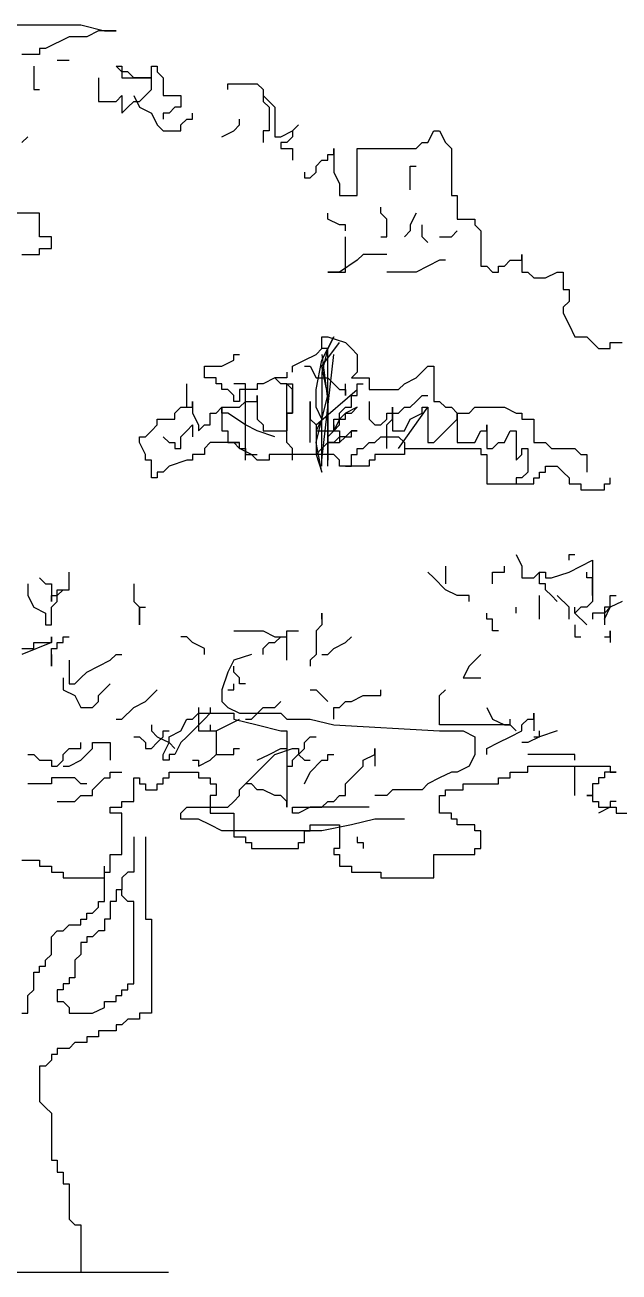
# Model space of a CAD drawing. Header units: millimetres. Extents: x 21129 to 2803301, y -510327 to 166837.
# Drawn here: x 328290 to 332015, y -112889 to -105074 of the extents above; entities that cross this region are included whole.
import ezdxf

# ---------------------------------------------------------------- set-up
doc = ezdxf.new("R2010")
doc.units = ezdxf.units.MM
doc.layers.add('....13_TNT_F_TREE', color=76, linetype='Continuous', transparency=0.5)

# ---------------------------------------------------------------- blocks, each defined once
blk = doc.blocks.new('md-cay2')
for p, q in [((1031.7, 3907.5), (1658.8, 3907.5)), ((1658.8, 3907.5), (1732.6, 3889.1)), ((1621.9, 3870.7), (1548.2, 3833.8)), ((1677.3, 3870.7), (1621.9, 3870.7)), ((1714.2, 3889.1), (1677.3, 3870.7)), ((1769.5, 3889.1), (1714.2, 3889.1)), ((1732.6, 3889.1), (1769.5, 3889.1)), ((1548.2, 3833.8), (1529.7, 3833.8)), ((1529.7, 3833.8), (1529.7, 3815.4)), ((1529.7, 3815.4), (1474.4, 3815.4)), ((1585.1, 3796.9), (1621.9, 3796.9)), ((1511.3, 3778.5), (1511.3, 3704.8)), ((1787.9, 3760.1), (1769.5, 3778.5)), ((1769.5, 3778.5), (1787.9, 3778.5)), ((1787.9, 3778.5), (1787.9, 3741.6)), ((1806.4, 3760.1), (1787.9, 3760.1)), ((1824.8, 3741.6), (1806.4, 3760.1)), ((1880.2, 3741.6), (1880.2, 3778.5)), ((1880.2, 3778.5), (1898.6, 3778.5)), ((1898.6, 3778.5), (1898.6, 3760.1)), ((1898.6, 3760.1), (1917.1, 3741.6)), ((1714.2, 3741.6), (1714.2, 3667.9)), ((1787.9, 3741.6), (1880.2, 3741.6)), ((1880.2, 3741.6), (1824.8, 3741.6)), ((1880.2, 3704.8), (1880.2, 3741.6)), ((1917.1, 3741.6), (1917.1, 3686.3)), ((2119.9, 3704.8), (2119.9, 3723.2)), ((2119.9, 3723.2), (2212.2, 3723.2)), ((2212.2, 3723.2), (2230.6, 3704.8)), ((1511.3, 3704.8), (1529.7, 3704.8)), ((1769.5, 3667.9), (1787.9, 3686.3)), ((1787.9, 3686.3), (1787.9, 3631)), ((1824.8, 3686.3), (1843.3, 3649.5)), ((1843.3, 3667.9), (1861.7, 3686.3)), ((1861.7, 3686.3), (1880.2, 3704.8)), ((1917.1, 3686.3), (1972.4, 3686.3)), ((1972.4, 3686.3), (1972.4, 3649.5)), ((2230.6, 3704.8), (2230.6, 3686.3)), ((2230.6, 3686.3), (2230.6, 3667.9)), ((2230.6, 3686.3), (2249, 3667.9)), ((1714.2, 3667.9), (1769.5, 3667.9)), ((1787.9, 3631), (1806.4, 3649.5)), ((1806.4, 3649.5), (1824.8, 3667.9)), ((1824.8, 3667.9), (1843.3, 3667.9)), ((1843.3, 3649.5), (1880.2, 3631)), ((1953.9, 3649.5), (1935.5, 3631)), ((1972.4, 3649.5), (1953.9, 3649.5)), ((2230.6, 3667.9), (2249, 3649.5)), ((2249, 3667.9), (2267.5, 3649.5)), ((2249, 3649.5), (2249, 3575.7)), ((2267.5, 3649.5), (2267.5, 3557.3)), ((1880.2, 3631), (1898.6, 3594.2)), ((1935.5, 3631), (1917.1, 3631)), ((1917.1, 3631), (1917.1, 3612.6)), ((1972.4, 3594.2), (1990.8, 3612.6)), ((1990.8, 3612.6), (2009.3, 3612.6)), ((2009.3, 3612.6), (2009.3, 3631)), ((2156.8, 3594.2), (2156.8, 3612.6)), ((1474.4, 3538.9), (1492.8, 3557.3)), ((1898.6, 3594.2), (1917.1, 3575.7)), ((1917.1, 3575.7), (1972.4, 3575.7)), ((1972.4, 3575.7), (1972.4, 3594.2)), ((2101.5, 3557.3), (2138.4, 3575.7)), ((2138.4, 3575.7), (2156.8, 3594.2)), ((2249, 3575.7), (2230.6, 3575.7)), ((2230.6, 3575.7), (2230.6, 3538.9)), ((2267.5, 3557.3), (2285.9, 3557.3)), ((2285.9, 3557.3), (2322.8, 3575.7)), ((2322.8, 3557.3), (2304.4, 3538.9)), ((2322.8, 3575.7), (2341.3, 3594.2)), ((2341.3, 3594.2), (2322.8, 3575.7)), ((2322.8, 3575.7), (2322.8, 3557.3)), ((2747, 3538.9), (2765.5, 3575.7)), ((2765.5, 3575.7), (2783.9, 3575.7)), ((2783.9, 3575.7), (2802.4, 3538.9)), ((2304.4, 3538.9), (2285.9, 3538.9)), ((2285.9, 3538.9), (2285.9, 3520.5)), ((2285.9, 3520.5), (2322.8, 3520.5)), ((2322.8, 3520.5), (2322.8, 3483.6)), ((2451.9, 3502), (2451.9, 3520.5)), ((2451.9, 3520.5), (2451.9, 3446.7)), ((2525.7, 3520.5), (2710.2, 3520.5)), ((2525.7, 3373), (2525.7, 3520.5)), ((2710.2, 3520.5), (2728.6, 3538.9)), ((2728.6, 3538.9), (2747, 3538.9)), ((2802.4, 3538.9), (2820.8, 3520.5)), ((2820.8, 3520.5), (2820.8, 3373)), ((2396.6, 3465.2), (2415, 3483.6)), ((2415, 3483.6), (2433.5, 3483.6)), ((2433.5, 3483.6), (2433.5, 3502)), ((2433.5, 3502), (2451.9, 3502)), ((2359.7, 3446.7), (2359.7, 3428.3)), ((2378.2, 3428.3), (2396.6, 3446.7)), ((2396.6, 3446.7), (2396.6, 3465.2)), ((2451.9, 3446.7), (2470.4, 3409.9)), ((2691.7, 3391.4), (2691.7, 3465.2)), ((2691.7, 3465.2), (2710.2, 3465.2)), ((2359.7, 3428.3), (2378.2, 3428.3)), ((2470.4, 3409.9), (2470.4, 3373)), ((2470.4, 3373), (2525.7, 3373)), ((2820.8, 3373), (2839.3, 3373)), ((2839.3, 3373), (2839.3, 3299.3)), ((2599.5, 3317.7), (2599.5, 3336.1)), ((1529.7, 3317.7), (1400.6, 3317.7)), ((1529.7, 3244), (1529.7, 3317.7)), ((2433.5, 3299.3), (2433.5, 3317.7)), ((2470.4, 3280.8), (2433.5, 3299.3)), ((2617.9, 3299.3), (2599.5, 3317.7)), ((2617.9, 3244), (2617.9, 3299.3)), ((2710.2, 3317.7), (2691.7, 3280.8)), ((2839.3, 3299.3), (2894.6, 3299.3)), ((2894.6, 3299.3), (2894.6, 3280.8)), ((1566.6, 3244), (1529.7, 3244)), ((1566.6, 3207.1), (1566.6, 3244)), ((2488.8, 3280.8), (2470.4, 3280.8)), ((2488.8, 3262.4), (2488.8, 3280.8)), ((2488.8, 3133.4), (2488.8, 3244)), ((2599.5, 3244), (2617.9, 3244)), ((2691.7, 3262.4), (2673.3, 3244)), ((2691.7, 3280.8), (2691.7, 3262.4)), ((2728.6, 3244), (2728.6, 3280.8)), ((2747, 3225.5), (2728.6, 3244)), ((2783.9, 3244), (2820.8, 3244)), ((2820.8, 3244), (2839.3, 3262.4)), ((2894.6, 3280.8), (2913, 3262.4)), ((2913, 3262.4), (2913, 3151.8)), ((1529.7, 3188.7), (1529.7, 3207.1)), ((1529.7, 3207.1), (1566.6, 3207.1)), ((1474.4, 3188.7), (1529.7, 3188.7)), ((2525.7, 3170.3), (2470.4, 3133.4)), ((2544.2, 3188.7), (2525.7, 3170.3)), ((2617.9, 3188.7), (2544.2, 3188.7)), ((2783.9, 3170.3), (2747, 3151.8)), ((2802.4, 3170.3), (2783.9, 3170.3)), ((2986.8, 3151.8), (3005.3, 3170.3)), ((3005.3, 3170.3), (3042.1, 3170.3)), ((3042.1, 3188.7), (3042.1, 3133.4)), ((3042.1, 3170.3), (3042.1, 3188.7)), ((2470.4, 3133.4), (2433.5, 3133.4)), ((2433.5, 3133.4), (2488.8, 3133.4)), ((2710.2, 3133.4), (2617.9, 3133.4)), ((2747, 3151.8), (2710.2, 3133.4)), ((2913, 3151.8), (2931.5, 3151.8)), ((2931.5, 3151.8), (2949.9, 3133.4)), ((2949.9, 3133.4), (2968.4, 3133.4)), ((2968.4, 3133.4), (2968.4, 3151.8)), ((2968.4, 3151.8), (2986.8, 3151.8)), ((3042.1, 3133.4), (3060.6, 3133.4)), ((3060.6, 3133.4), (3079, 3115)), ((3115.9, 3115), (3152.8, 3133.4)), ((3152.8, 3133.4), (3171.3, 3133.4)), ((3171.3, 3133.4), (3171.3, 3078.1)), ((3079, 3115), (3115.9, 3115)), ((3171.3, 3078.1), (3189.7, 3078.1)), ((3189.7, 3078.1), (3189.7, 3041.2)), ((3189.7, 3041.2), (3171.3, 3022.8)), ((3171.3, 3022.8), (3171.3, 3004.4)), ((3171.3, 3004.4), (3189.7, 2967.5)), ((2415, 2893.8), (2415, 2930.6)), ((2415, 2930.6), (2433.5, 2930.6)), ((2433.5, 2930.6), (2488.8, 2912.2)), ((2433.5, 2893.8), (2451.9, 2930.6)), ((2451.9, 2930.6), (2433.5, 2893.8)), ((3189.7, 2967.5), (3208.1, 2930.6)), ((3208.1, 2930.6), (3245, 2930.6)), ((3245, 2930.6), (3263.5, 2912.2)), ((2396.6, 2875.3), (2415, 2893.8)), ((2415, 2838.5), (2470.4, 2912.2)), ((2433.5, 2893.8), (2415, 2893.8)), ((2415, 2856.9), (2433.5, 2893.8)), ((2433.5, 2893.8), (2415, 2820)), ((2433.5, 2562), (2433.5, 2893.8)), ((2488.8, 2912.2), (2507.3, 2893.8)), ((2507.3, 2893.8), (2525.7, 2875.3)), ((3263.5, 2912.2), (3281.9, 2893.8)), ((3281.9, 2893.8), (3318.8, 2893.8)), ((3318.8, 2893.8), (3318.8, 2912.2)), ((3318.8, 2912.2), (3355.7, 2912.2)), ((2101.5, 2838.5), (2138.4, 2856.9)), ((2138.4, 2856.9), (2138.4, 2875.3)), ((2138.4, 2875.3), (2156.8, 2875.3)), ((2322.8, 2838.5), (2359.7, 2856.9)), ((2359.7, 2856.9), (2396.6, 2875.3)), ((2396.6, 2764.8), (2415, 2856.9)), ((2415, 2875.3), (2433.5, 2727.9)), ((2415, 2543.6), (2451.9, 2875.3)), ((2525.7, 2875.3), (2525.7, 2820)), ((2046.2, 2838.5), (2101.5, 2838.5)), ((2046.2, 2801.6), (2046.2, 2838.5)), ((2304.4, 2820), (2304.4, 2801.6)), ((2322.8, 2820), (2322.8, 2838.5)), ((2359.7, 2838.5), (2378.2, 2838.5)), ((2378.2, 2838.5), (2396.6, 2801.6)), ((2433.5, 2746.3), (2415, 2838.5)), ((2415, 2838.5), (2415, 2838.5)), ((2415, 2820), (2415, 2801.6)), ((2525.7, 2820), (2507.3, 2801.6)), ((2710.2, 2801.6), (2747, 2838.5)), ((2747, 2838.5), (2765.5, 2838.5)), ((2765.5, 2838.5), (2765.5, 2727.9)), ((1990.8, 2709.5), (1990.8, 2783.2)), ((2083.1, 2801.6), (2046.2, 2801.6)), ((2083.1, 2783.2), (2083.1, 2801.6)), ((2101.5, 2783.2), (2083.1, 2783.2)), ((2101.5, 2764.8), (2101.5, 2783.2)), ((2175.3, 2783.2), (2138.4, 2783.2)), ((2175.3, 2543.6), (2175.3, 2783.2)), ((2230.6, 2783.2), (2212.2, 2783.2)), ((2212.2, 2783.2), (2212.2, 2764.8)), ((2267.5, 2801.6), (2230.6, 2783.2)), ((2304.4, 2801.6), (2267.5, 2801.6)), ((2285.9, 2783.2), (2267.5, 2801.6)), ((2304.4, 2783.2), (2285.9, 2783.2)), ((2304.4, 2635.7), (2304.4, 2783.2)), ((2304.4, 2783.2), (2322.8, 2783.2)), ((2322.8, 2764.8), (2304.4, 2783.2)), ((2322.8, 2783.2), (2322.8, 2691)), ((2396.6, 2801.6), (2433.5, 2801.6)), ((2415, 2801.6), (2415, 2727.9)), ((2433.5, 2801.6), (2470.4, 2764.8)), ((2488.8, 2746.3), (2488.8, 2783.2)), ((2507.3, 2801.6), (2562.6, 2801.6)), ((2525.7, 2746.3), (2525.7, 2783.2)), ((2525.7, 2783.2), (2544.2, 2783.2)), ((2562.6, 2801.6), (2562.6, 2764.8)), ((2654.8, 2764.8), (2673.3, 2783.2)), ((2673.3, 2783.2), (2710.2, 2801.6)), ((2119.9, 2764.8), (2101.5, 2764.8)), ((2138.4, 2746.3), (2119.9, 2764.8)), ((2138.4, 2727.9), (2138.4, 2746.3)), ((2212.2, 2764.8), (2156.8, 2764.8)), ((2156.8, 2764.8), (2156.8, 2727.9)), ((2212.2, 2727.9), (2212.2, 2746.3)), ((2212.2, 2746.3), (2212.2, 2672.6)), ((2322.8, 2691), (2322.8, 2764.8)), ((2396.6, 2654.2), (2525.7, 2764.8)), ((2396.6, 2709.5), (2396.6, 2764.8)), ((2415, 2672.6), (2433.5, 2746.3)), ((2433.5, 2746.3), (2433.5, 2746.3)), ((2470.4, 2764.8), (2488.8, 2764.8)), ((2488.8, 2764.8), (2488.8, 2746.3)), ((2507.3, 2709.5), (2507.3, 2746.3)), ((2507.3, 2746.3), (2525.7, 2746.3)), ((2562.6, 2764.8), (2654.8, 2764.8)), ((2710.2, 2727.9), (2728.6, 2746.3)), ((2728.6, 2746.3), (2747, 2746.3)), ((1953.9, 2691), (1972.4, 2709.5)), ((1972.4, 2709.5), (1990.8, 2709.5)), ((1972.4, 2709.5), (2009.3, 2709.5)), ((2009.3, 2709.5), (2009.3, 2727.9)), ((2009.3, 2727.9), (2009.3, 2691)), ((2083.1, 2691), (2101.5, 2709.5)), ((2101.5, 2709.5), (2101.5, 2635.7)), ((2101.5, 2691), (2101.5, 2709.5)), ((2101.5, 2709.5), (2156.8, 2709.5)), ((2156.8, 2727.9), (2138.4, 2727.9)), ((2156.8, 2709.5), (2175.3, 2727.9)), ((2175.3, 2727.9), (2212.2, 2727.9)), ((2378.2, 2598.9), (2378.2, 2727.9)), ((2378.2, 2727.9), (2378.2, 2672.6)), ((2415, 2672.6), (2396.6, 2709.5)), ((2415, 2727.9), (2415, 2727.9)), ((2415, 2727.9), (2415, 2672.6)), ((2433.5, 2727.9), (2433.5, 2543.6)), ((2470.4, 2691), (2488.8, 2709.5)), ((2525.7, 2709.5), (2488.8, 2691)), ((2488.8, 2709.5), (2507.3, 2709.5)), ((2507.3, 2691), (2525.7, 2709.5)), ((2562.6, 2727.9), (2562.6, 2672.6)), ((2636.4, 2691), (2636.4, 2709.5)), ((2636.4, 2709.5), (2636.4, 2635.7)), ((2654.8, 2691), (2673.3, 2709.5)), ((2654.8, 2580.4), (2747, 2709.5)), ((2673.3, 2709.5), (2691.7, 2709.5)), ((2691.7, 2709.5), (2710.2, 2727.9)), ((2728.6, 2691), (2728.6, 2709.5)), ((2728.6, 2709.5), (2747, 2709.5)), ((2747, 2709.5), (2747, 2598.9)), ((2765.5, 2727.9), (2783.9, 2727.9)), ((2783.9, 2727.9), (2802.4, 2709.5)), ((2802.4, 2709.5), (2820.8, 2709.5)), ((2820.8, 2709.5), (2839.3, 2691)), ((2876.1, 2691), (2894.6, 2709.5)), ((2894.6, 2709.5), (2986.8, 2709.5)), ((2986.8, 2709.5), (3023.7, 2691)), ((1898.6, 2654.2), (1898.6, 2672.6)), ((1898.6, 2672.6), (1953.9, 2672.6)), ((1953.9, 2672.6), (1953.9, 2691)), ((2009.3, 2691), (2027.7, 2654.2)), ((2064.6, 2654.2), (2064.6, 2691)), ((2064.6, 2691), (2083.1, 2691)), ((2119.9, 2691), (2101.5, 2691)), ((2175.3, 2654.2), (2119.9, 2691)), ((2212.2, 2672.6), (2230.6, 2654.2)), ((2322.8, 2691), (2304.4, 2691)), ((2304.4, 2691), (2304.4, 2635.7)), ((2304.4, 2598.9), (2304.4, 2691)), ((2304.4, 2691), (2322.8, 2691)), ((2378.2, 2672.6), (2396.6, 2654.2)), ((2415, 2672.6), (2396.6, 2635.7)), ((2396.6, 2598.9), (2415, 2672.6)), ((2415, 2598.9), (2415, 2672.6)), ((2415, 2672.6), (2415, 2672.6)), ((2470.4, 2672.6), (2451.9, 2635.7)), ((2451.9, 2635.7), (2451.9, 2672.6)), ((2451.9, 2672.6), (2470.4, 2672.6)), ((2488.8, 2691), (2470.4, 2672.6)), ((2470.4, 2672.6), (2470.4, 2691)), ((2470.4, 2654.2), (2470.4, 2672.6)), ((2470.4, 2672.6), (2488.8, 2672.6)), ((2488.8, 2672.6), (2488.8, 2691)), ((2488.8, 2691), (2507.3, 2691)), ((2562.6, 2672.6), (2581, 2654.2)), ((2599.5, 2654.2), (2617.9, 2672.6)), ((2617.9, 2691), (2636.4, 2691)), ((2617.9, 2672.6), (2617.9, 2691)), ((2617.9, 2654.2), (2636.4, 2672.6)), ((2636.4, 2672.6), (2636.4, 2691)), ((2636.4, 2691), (2654.8, 2691)), ((2673.3, 2635.7), (2691.7, 2672.6)), ((2691.7, 2672.6), (2728.6, 2691)), ((2820.8, 2654.2), (2839.3, 2672.6)), ((2839.3, 2691), (2876.1, 2691)), ((2839.3, 2672.6), (2839.3, 2691)), ((2839.3, 2691), (2839.3, 2598.9)), ((3023.7, 2691), (3042.1, 2691)), ((3042.1, 2691), (3042.1, 2672.6)), ((3042.1, 2672.6), (3079, 2672.6)), ((3079, 2672.6), (3079, 2598.9)), ((1861.7, 2617.3), (1880.2, 2635.7)), ((1880.2, 2635.7), (1898.6, 2654.2)), ((1972.4, 2617.3), (1990.8, 2635.7)), ((1990.8, 2635.7), (2009.3, 2654.2)), ((2009.3, 2654.2), (2009.3, 2617.3)), ((2027.7, 2654.2), (2027.7, 2635.7)), ((2027.7, 2635.7), (2046.2, 2654.2)), ((2046.2, 2654.2), (2064.6, 2654.2)), ((2101.5, 2635.7), (2119.9, 2635.7)), ((2119.9, 2635.7), (2119.9, 2598.9)), ((2212.2, 2635.7), (2175.3, 2654.2)), ((2267.5, 2617.3), (2212.2, 2635.7)), ((2230.6, 2654.2), (2230.6, 2635.7)), ((2230.6, 2635.7), (2304.4, 2635.7)), ((2396.6, 2654.2), (2396.6, 2635.7)), ((2396.6, 2635.7), (2451.9, 2635.7)), ((2396.6, 2635.7), (2396.6, 2562)), ((2451.9, 2635.7), (2433.5, 2617.3)), ((2433.5, 2525.1), (2433.5, 2635.7)), ((2433.5, 2635.7), (2451.9, 2635.7)), ((2451.9, 2654.2), (2451.9, 2635.7)), ((2451.9, 2635.7), (2470.4, 2654.2)), ((2451.9, 2635.7), (2470.4, 2635.7)), ((2470.4, 2635.7), (2470.4, 2617.3)), ((2507.3, 2635.7), (2488.8, 2617.3)), ((2507.3, 2617.3), (2507.3, 2635.7)), ((2507.3, 2635.7), (2525.7, 2635.7)), ((2525.7, 2635.7), (2507.3, 2635.7)), ((2581, 2654.2), (2599.5, 2654.2)), ((2617.9, 2580.4), (2617.9, 2654.2)), ((2636.4, 2635.7), (2673.3, 2635.7)), ((2783.9, 2617.3), (2820.8, 2654.2)), ((2894.6, 2598.9), (2913, 2635.7)), ((2913, 2635.7), (2931.5, 2635.7)), ((2931.5, 2635.7), (2931.5, 2654.2)), ((2931.5, 2654.2), (2931.5, 2580.4)), ((2986.8, 2598.9), (3005.3, 2635.7)), ((3005.3, 2635.7), (3023.7, 2635.7)), ((3023.7, 2635.7), (3023.7, 2543.6)), ((1843.3, 2598.9), (1843.3, 2617.3)), ((1843.3, 2617.3), (1861.7, 2617.3)), ((1861.7, 2562), (1843.3, 2598.9)), ((1917.1, 2617.3), (1935.5, 2598.9)), ((1935.5, 2598.9), (1953.9, 2598.9)), ((1953.9, 2598.9), (1953.9, 2580.4)), ((1953.9, 2580.4), (1972.4, 2580.4)), ((1972.4, 2580.4), (1972.4, 2617.3)), ((2064.6, 2598.9), (2046.2, 2580.4)), ((2046.2, 2580.4), (2046.2, 2562)), ((2156.8, 2598.9), (2064.6, 2598.9)), ((2119.9, 2598.9), (2138.4, 2598.9)), ((2119.9, 2598.9), (2156.8, 2598.9)), ((2138.4, 2598.9), (2156.8, 2580.4)), ((2156.8, 2580.4), (2156.8, 2598.9)), ((2156.8, 2580.4), (2175.3, 2580.4)), ((2193.7, 2562), (2156.8, 2580.4)), ((2175.3, 2580.4), (2175.3, 2562)), ((2322.8, 2580.4), (2304.4, 2598.9)), ((2322.8, 2543.6), (2322.8, 2580.4)), ((2415, 2506.7), (2396.6, 2598.9)), ((2396.6, 2598.9), (2396.6, 2598.9)), ((2415, 2580.4), (2396.6, 2562)), ((2433.5, 2598.9), (2415, 2580.4)), ((2415, 2525.1), (2415, 2598.9)), ((2433.5, 2617.3), (2433.5, 2598.9)), ((2451.9, 2598.9), (2433.5, 2598.9)), ((2433.5, 2598.9), (2470.4, 2598.9)), ((2470.4, 2617.3), (2451.9, 2598.9)), ((2470.4, 2598.9), (2488.8, 2617.3)), ((2488.8, 2617.3), (2470.4, 2617.3)), ((2470.4, 2617.3), (2470.4, 2598.9)), ((2488.8, 2617.3), (2507.3, 2617.3)), ((2525.7, 2562), (2525.7, 2580.4)), ((2525.7, 2580.4), (2544.2, 2580.4)), ((2544.2, 2580.4), (2562.6, 2598.9)), ((2562.6, 2598.9), (2581, 2598.9)), ((2581, 2598.9), (2599.5, 2617.3)), ((2599.5, 2617.3), (2654.8, 2617.3)), ((2654.8, 2617.3), (2673.3, 2598.9)), ((2673.3, 2598.9), (2673.3, 2562)), ((2673.3, 2580.4), (2913, 2580.4)), ((2747, 2598.9), (2765.5, 2598.9)), ((2765.5, 2598.9), (2783.9, 2617.3)), ((2839.3, 2598.9), (2894.6, 2598.9)), ((2913, 2580.4), (2913, 2562)), ((2931.5, 2580.4), (2949.9, 2580.4)), ((2949.9, 2580.4), (2968.4, 2598.9)), ((2968.4, 2598.9), (2986.8, 2598.9)), ((3042.1, 2562), (3042.1, 2580.4)), ((3042.1, 2580.4), (3060.6, 2580.4)), ((3060.6, 2580.4), (3060.6, 2506.7)), ((3079, 2598.9), (3115.9, 2598.9)), ((3115.9, 2598.9), (3134.4, 2580.4)), ((3134.4, 2580.4), (3208.1, 2580.4)), ((3208.1, 2580.4), (3226.6, 2562)), ((1861.7, 2543.6), (1861.7, 2562)), ((1880.2, 2543.6), (1861.7, 2543.6)), ((1880.2, 2488.3), (1880.2, 2543.6)), ((1990.8, 2543.6), (1935.5, 2525.1)), ((2009.3, 2543.6), (1990.8, 2543.6)), ((2046.2, 2562), (2009.3, 2562)), ((2009.3, 2562), (2009.3, 2543.6)), ((2175.3, 2562), (2212.2, 2562)), ((2212.2, 2543.6), (2193.7, 2562)), ((2249, 2543.6), (2212.2, 2543.6)), ((2451.9, 2562), (2249, 2562)), ((2249, 2562), (2249, 2543.6)), ((2396.6, 2562), (2378.2, 2562)), ((2396.6, 2562), (2415, 2506.7)), ((2470.4, 2543.6), (2451.9, 2562)), ((2470.4, 2525.1), (2470.4, 2543.6)), ((2507.3, 2525.1), (2507.3, 2562)), ((2507.3, 2562), (2525.7, 2562)), ((2581, 2543.6), (2562.6, 2543.6)), ((2562.6, 2543.6), (2562.6, 2525.1)), ((2673.3, 2562), (2581, 2562)), ((2581, 2562), (2581, 2543.6)), ((2913, 2562), (2931.5, 2562)), ((2931.5, 2562), (2931.5, 2469.8)), ((3023.7, 2543.6), (3042.1, 2562)), ((3226.6, 2562), (3245, 2562)), ((3245, 2562), (3245, 2506.7)), ((1917.1, 2506.7), (1898.6, 2506.7)), ((1898.6, 2506.7), (1898.6, 2488.3)), ((1935.5, 2525.1), (1917.1, 2506.7)), ((2562.6, 2525.1), (2470.4, 2525.1)), ((2488.8, 2525.1), (2507.3, 2525.1)), ((3060.6, 2506.7), (3042.1, 2488.3)), ((3097.5, 2488.3), (3097.5, 2506.7)), ((3097.5, 2506.7), (3115.9, 2506.7)), ((3115.9, 2506.7), (3115.9, 2525.1)), ((3115.9, 2525.1), (3152.8, 2525.1)), ((3152.8, 2525.1), (3171.3, 2506.7)), ((3171.3, 2506.7), (3189.7, 2488.3)), ((1898.6, 2488.3), (1880.2, 2488.3)), ((2931.5, 2469.8), (3079, 2469.8)), ((3042.1, 2488.3), (3023.7, 2488.3)), ((3023.7, 2488.3), (3023.7, 2469.8)), ((3079, 2469.8), (3079, 2488.3)), ((3079, 2488.3), (3097.5, 2488.3)), ((3189.7, 2488.3), (3189.7, 2469.8)), ((3189.7, 2469.8), (3226.6, 2469.8)), ((3226.6, 2469.8), (3226.6, 2451.4)), ((3300.4, 2451.4), (3300.4, 2469.8)), ((3300.4, 2469.8), (3318.8, 2469.8)), ((3318.8, 2469.8), (3318.8, 2488.3)), ((3226.6, 2451.4), (3300.4, 2451.4)), ((3023.7, 2248.7), (3042.1, 2211.8)), ((3189.7, 2230.2), (3189.7, 2248.7)), ((3189.7, 2248.7), (3208.1, 2248.7)), ((3226.6, 2211.8), (3263.5, 2230.2)), ((3263.5, 2230.2), (3263.5, 2101.2)), ((1621.9, 2138.1), (1621.9, 2193.4)), ((2765.5, 2174.9), (2747, 2193.4)), ((2802.4, 2211.8), (2802.4, 2156.5)), ((2949.9, 2156.5), (2949.9, 2193.4)), ((2949.9, 2193.4), (2986.8, 2193.4)), ((2986.8, 2193.4), (2986.8, 2211.8)), ((3042.1, 2211.8), (3042.1, 2174.9)), ((3079, 2174.9), (3097.5, 2193.4)), ((3097.5, 2156.5), (3097.5, 2193.4)), ((3097.5, 2193.4), (3115.9, 2193.4)), ((3115.9, 2193.4), (3115.9, 2174.9)), ((3134.4, 2174.9), (3189.7, 2193.4)), ((3189.7, 2193.4), (3226.6, 2211.8)), ((3245, 2174.9), (3245, 2193.4)), ((1492.8, 2156.5), (1492.8, 2119.6)), ((1529.7, 2174.9), (1548.2, 2156.5)), ((1548.2, 2156.5), (1566.6, 2156.5)), ((1566.6, 2156.5), (1566.6, 2101.2)), ((1824.8, 2156.5), (1824.8, 2101.2)), ((2802.4, 2138.1), (2765.5, 2174.9)), ((3042.1, 2174.9), (3079, 2174.9)), ((3115.9, 2156.5), (3097.5, 2156.5)), ((3115.9, 2174.9), (3134.4, 2174.9)), ((3115.9, 2138.1), (3115.9, 2156.5)), ((3263.5, 2174.9), (3245, 2174.9)), ((3263.5, 2119.6), (3263.5, 2174.9)), ((1492.8, 2119.6), (1511.3, 2082.8)), ((1566.6, 2101.2), (1566.6, 2119.6)), ((1566.6, 2119.6), (1585.1, 2119.6)), ((1585.1, 2138.1), (1621.9, 2138.1)), ((1585.1, 2119.6), (1585.1, 2138.1)), ((1585.1, 2119.6), (1603.5, 2138.1)), ((1585.1, 2101.2), (1585.1, 2119.6)), ((2839.3, 2119.6), (2802.4, 2138.1)), ((2876.1, 2119.6), (2839.3, 2119.6)), ((2876.1, 2101.2), (2876.1, 2119.6)), ((3097.5, 2045.9), (3097.5, 2119.6)), ((3134.4, 2119.6), (3115.9, 2138.1)), ((3152.8, 2101.2), (3134.4, 2119.6)), ((3189.7, 2082.8), (3152.8, 2119.6)), ((3318.8, 2082.8), (3318.8, 2119.6)), ((3318.8, 2119.6), (3337.3, 2119.6)), ((1511.3, 2082.8), (1548.2, 2064.3)), ((1566.6, 2082.8), (1585.1, 2101.2)), ((1566.6, 2027.5), (1566.6, 2082.8)), ((1824.8, 2101.2), (1843.3, 2082.8)), ((1843.3, 2082.8), (1843.3, 2027.5)), ((1843.3, 2027.5), (1843.3, 2082.8)), ((1843.3, 2082.8), (1861.7, 2082.8)), ((3023.7, 2064.3), (3023.7, 2082.8)), ((3189.7, 2045.9), (3189.7, 2082.8)), ((3208.1, 2064.3), (3208.1, 2082.8)), ((3226.6, 2082.8), (3208.1, 2064.3)), ((3245, 2082.8), (3226.6, 2082.8)), ((3263.5, 2101.2), (3245, 2082.8)), ((3318.8, 2082.8), (3300.4, 2082.8)), ((3300.4, 2082.8), (3300.4, 2064.3)), ((3300.4, 2045.9), (3318.8, 2082.8)), ((3318.8, 2082.8), (3300.4, 2064.3)), ((3355.7, 2101.2), (3318.8, 2082.8)), ((1548.2, 2064.3), (1548.2, 2027.5)), ((2415, 2045.9), (2415, 2064.3)), ((2415, 2064.3), (2415, 2027.5)), ((2931.5, 2045.9), (2931.5, 2064.3)), ((2949.9, 2045.9), (2931.5, 2045.9)), ((2949.9, 2009.1), (2949.9, 2045.9)), ((3245, 2027.5), (3208.1, 2064.3)), ((3300.4, 2064.3), (3263.5, 2064.3)), ((3263.5, 2064.3), (3263.5, 2045.9)), ((3300.4, 2064.3), (3300.4, 2027.5)), ((1548.2, 2027.5), (1566.6, 2027.5)), ((2138.4, 2009.1), (2230.6, 2009.1)), ((2230.6, 2009.1), (2267.5, 1990.6)), ((2304.4, 1916.9), (2304.4, 2009.1)), ((2304.4, 2009.1), (2341.3, 2009.1)), ((2415, 2027.5), (2396.6, 2009.1)), ((2396.6, 2009.1), (2396.6, 1935.3)), ((2968.4, 2009.1), (2949.9, 2009.1)), ((3208.1, 2027.5), (3208.1, 1990.6)), ((3318.8, 1990.6), (3318.8, 2009.1)), ((3318.8, 2009.1), (3318.8, 1972.2)), ((1566.6, 1972.2), (1474.4, 1935.3)), ((1474.4, 1953.8), (1511.3, 1953.8)), ((1511.3, 1953.8), (1511.3, 1972.2)), ((1511.3, 1972.2), (1566.6, 1972.2)), ((1566.6, 1972.2), (1566.6, 1990.6)), ((1566.6, 1990.6), (1566.6, 1972.2)), ((1566.6, 1898.5), (1566.6, 1953.8)), ((1566.6, 1953.8), (1585.1, 1953.8)), ((1585.1, 1953.8), (1585.1, 1972.2)), ((1585.1, 1972.2), (1603.5, 1972.2)), ((1603.5, 1972.2), (1603.5, 1990.6)), ((1603.5, 1990.6), (1621.9, 1990.6)), ((1990.8, 1990.6), (1972.4, 1990.6)), ((2009.3, 1972.2), (1990.8, 1990.6)), ((2046.2, 1953.8), (2009.3, 1972.2)), ((2046.2, 1935.3), (2046.2, 1953.8)), ((2230.6, 1953.8), (2249, 1972.2)), ((2230.6, 1935.3), (2230.6, 1953.8)), ((2249, 1972.2), (2267.5, 1972.2)), ((2267.5, 1972.2), (2285.9, 1990.6)), ((2267.5, 1990.6), (2285.9, 1990.6)), ((2285.9, 1990.6), (2304.4, 1990.6)), ((2433.5, 1935.3), (2451.9, 1953.8)), ((2451.9, 1953.8), (2488.8, 1972.2)), ((2488.8, 1972.2), (2507.3, 1990.6)), ((3208.1, 1990.6), (3226.6, 1990.6)), ((3300.4, 1990.6), (3318.8, 1990.6)), ((1566.6, 1935.3), (1566.6, 1898.5)), ((1621.9, 1916.9), (1621.9, 1843.2)), ((1677.3, 1880), (1751.1, 1916.9)), ((1751.1, 1916.9), (1769.5, 1935.3)), ((1769.5, 1935.3), (1787.9, 1935.3)), ((2138.4, 1916.9), (2119.9, 1880)), ((2193.7, 1935.3), (2138.4, 1916.9)), ((2396.6, 1935.3), (2378.2, 1916.9)), ((2378.2, 1916.9), (2378.2, 1898.5)), ((2415, 1935.3), (2433.5, 1935.3)), ((2913, 1935.3), (2876.1, 1898.5)), ((1658.8, 1861.6), (1677.3, 1880)), ((2119.9, 1880), (2101.5, 1824.7)), ((2138.4, 1880), (2138.4, 1898.5)), ((2156.8, 1861.6), (2138.4, 1880)), ((2876.1, 1898.5), (2857.7, 1861.6)), ((1603.5, 1861.6), (1603.5, 1824.7)), ((1621.9, 1843.2), (1640.4, 1843.2)), ((1640.4, 1843.2), (1658.8, 1861.6)), ((1714.2, 1806.3), (1751.1, 1843.2)), ((2138.4, 1824.7), (2138.4, 1843.2)), ((2156.8, 1843.2), (2156.8, 1861.6)), ((2175.3, 1843.2), (2156.8, 1843.2)), ((2857.7, 1861.6), (2913, 1861.6)), ((1603.5, 1824.7), (1640.4, 1806.3)), ((1640.4, 1806.3), (1658.8, 1769.4)), ((1714.2, 1787.9), (1714.2, 1806.3)), ((1861.7, 1787.9), (1880.2, 1806.3)), ((1880.2, 1806.3), (1898.6, 1824.7)), ((2101.5, 1824.7), (2101.5, 1787.9)), ((2119.9, 1824.7), (2138.4, 1824.7)), ((2378.2, 1824.7), (2396.6, 1824.7)), ((2396.6, 1824.7), (2415, 1806.3)), ((2415, 1806.3), (2433.5, 1787.9)), ((2507.3, 1787.9), (2544.2, 1806.3)), ((2544.2, 1806.3), (2599.5, 1806.3)), ((2599.5, 1806.3), (2599.5, 1824.7)), ((2783.9, 1806.3), (2802.4, 1824.7)), ((2783.9, 1714.1), (2783.9, 1806.3)), ((1658.8, 1769.4), (1695.7, 1769.4)), ((1695.7, 1769.4), (1714.2, 1787.9)), ((1787.9, 1732.6), (1824.8, 1769.4)), ((1824.8, 1769.4), (1861.7, 1787.9)), ((2027.7, 1769.4), (2027.7, 1695.7)), ((2064.6, 1769.4), (2064.6, 1751)), ((2101.5, 1787.9), (2119.9, 1769.4)), ((2119.9, 1769.4), (2156.8, 1751)), ((2193.7, 1732.6), (2230.6, 1769.4)), ((2230.6, 1769.4), (2267.5, 1769.4)), ((2267.5, 1769.4), (2285.9, 1787.9)), ((2451.9, 1732.6), (2451.9, 1769.4)), ((2451.9, 1769.4), (2470.4, 1769.4)), ((2470.4, 1769.4), (2488.8, 1787.9)), ((2488.8, 1787.9), (2507.3, 1787.9)), ((2931.5, 1769.4), (2949.9, 1732.6)), ((1769.5, 1732.6), (1787.9, 1732.6)), ((1972.4, 1695.7), (1990.8, 1732.6)), ((2046.2, 1732.6), (1990.8, 1677.3)), ((1990.8, 1732.6), (2009.3, 1732.6)), ((2009.3, 1732.6), (2027.7, 1751)), ((2027.7, 1751), (2138.4, 1751)), ((2064.6, 1751), (2046.2, 1732.6)), ((2083.1, 1695.7), (2156.8, 1732.6)), ((2138.4, 1751), (2138.4, 1732.6)), ((2138.4, 1732.6), (2212.2, 1714.1)), ((2156.8, 1751), (2285.9, 1751)), ((2175.3, 1732.6), (2193.7, 1732.6)), ((2285.9, 1751), (2304.4, 1732.6)), ((2304.4, 1732.6), (2378.2, 1732.6)), ((2378.2, 1732.6), (2451.9, 1714.1)), ((2949.9, 1732.6), (2986.8, 1714.1)), ((3005.3, 1714.1), (3005.3, 1732.6)), ((3042.1, 1714.1), (3060.6, 1732.6)), ((3060.6, 1732.6), (3079, 1732.6)), ((3079, 1732.6), (3079, 1751)), ((3079, 1751), (3079, 1695.7)), ((1880.2, 1714.1), (1880.2, 1695.7)), ((1880.2, 1695.7), (1898.6, 1677.3)), ((1917.1, 1677.3), (1917.1, 1695.7)), ((1917.1, 1695.7), (1935.5, 1695.7)), ((1935.5, 1677.3), (1972.4, 1695.7)), ((2027.7, 1695.7), (2083.1, 1695.7)), ((2064.6, 1714.1), (2064.6, 1695.7)), ((2064.6, 1695.7), (2083.1, 1695.7)), ((2083.1, 1695.7), (2083.1, 1622)), ((2212.2, 1714.1), (2285.9, 1695.7)), ((2285.9, 1695.7), (2304.4, 1695.7)), ((2304.4, 1695.7), (2304.4, 1456.1)), ((2451.9, 1714.1), (2783.9, 1695.7)), ((3005.3, 1714.1), (2783.9, 1714.1)), ((2783.9, 1695.7), (2857.7, 1695.7)), ((2857.7, 1695.7), (2894.6, 1677.3)), ((2986.8, 1714.1), (3005.3, 1714.1)), ((3023.7, 1695.7), (3005.3, 1714.1)), ((3005.3, 1677.3), (3042.1, 1695.7)), ((3042.1, 1695.7), (3042.1, 1714.1)), ((3097.5, 1677.3), (3097.5, 1695.7)), ((3152.8, 1695.7), (3097.5, 1677.3)), ((1658.8, 1640.4), (1658.8, 1658.9)), ((1695.7, 1640.4), (1695.7, 1658.9)), ((1695.7, 1658.9), (1751.1, 1658.9)), ((1751.1, 1658.9), (1751.1, 1603.6)), ((1824.8, 1677.3), (1843.3, 1677.3)), ((1843.3, 1677.3), (1861.7, 1658.9)), ((1861.7, 1658.9), (1861.7, 1640.4)), ((1880.2, 1640.4), (1898.6, 1658.9)), ((1898.6, 1658.9), (1917.1, 1677.3)), ((1898.6, 1677.3), (1935.5, 1658.9)), ((1917.1, 1622), (1935.5, 1658.9)), ((1935.5, 1658.9), (1935.5, 1677.3)), ((1935.5, 1658.9), (1953.9, 1640.4)), ((1972.4, 1658.9), (1953.9, 1622)), ((1990.8, 1677.3), (1972.4, 1658.9)), ((2359.7, 1658.9), (2378.2, 1677.3)), ((2359.7, 1640.4), (2359.7, 1658.9)), ((2378.2, 1677.3), (2396.6, 1677.3)), ((2894.6, 1677.3), (2894.6, 1622)), ((2931.5, 1640.4), (2968.4, 1658.9)), ((2968.4, 1658.9), (3005.3, 1677.3)), ((3060.6, 1658.9), (3042.1, 1658.9)), ((3097.5, 1677.3), (3060.6, 1658.9)), ((3079, 1677.3), (3097.5, 1677.3)), ((1492.8, 1622), (1511.3, 1622)), ((1511.3, 1622), (1529.7, 1603.6)), ((1529.7, 1603.6), (1566.6, 1603.6)), ((1566.6, 1603.6), (1566.6, 1585.1)), ((1585.1, 1585.1), (1603.5, 1603.6)), ((1603.5, 1622), (1621.9, 1640.4)), ((1603.5, 1603.6), (1603.5, 1622)), ((1621.9, 1640.4), (1658.8, 1640.4)), ((1621.9, 1585.1), (1658.8, 1603.6)), ((1658.8, 1603.6), (1695.7, 1640.4)), ((1861.7, 1640.4), (1880.2, 1640.4)), ((1917.1, 1603.6), (1917.1, 1622)), ((1935.5, 1603.6), (1917.1, 1603.6)), ((1953.9, 1622), (1935.5, 1622)), ((1935.5, 1622), (1935.5, 1603.6)), ((2009.3, 1603.6), (2027.7, 1603.6)), ((2027.7, 1585.1), (2064.6, 1603.6)), ((2027.7, 1603.6), (2027.7, 1585.1)), ((2064.6, 1603.6), (2083.1, 1622)), ((2083.1, 1622), (2138.4, 1622)), ((2083.1, 1622), (2138.4, 1622)), ((2138.4, 1622), (2138.4, 1640.4)), ((2138.4, 1640.4), (2156.8, 1640.4)), ((2212.2, 1603.6), (2249, 1622)), ((2230.6, 1585.1), (2267.5, 1622)), ((2249, 1622), (2285.9, 1640.4)), ((2267.5, 1622), (2322.8, 1640.4)), ((2285.9, 1640.4), (2304.4, 1640.4)), ((2322.8, 1603.6), (2359.7, 1640.4)), ((2322.8, 1640.4), (2341.3, 1640.4)), ((2322.8, 1585.1), (2322.8, 1603.6)), ((2341.3, 1640.4), (2341.3, 1622)), ((2341.3, 1622), (2359.7, 1603.6)), ((2359.7, 1603.6), (2378.2, 1603.6)), ((2378.2, 1566.7), (2415, 1603.6)), ((2415, 1603.6), (2433.5, 1603.6)), ((2433.5, 1603.6), (2433.5, 1622)), ((2433.5, 1622), (2451.9, 1622)), ((2544.2, 1603.6), (2581, 1622)), ((2544.2, 1585.1), (2544.2, 1603.6)), ((2581, 1622), (2581, 1640.4)), ((2581, 1640.4), (2581, 1585.1)), ((2894.6, 1622), (2876.1, 1585.1)), ((2931.5, 1622), (2931.5, 1640.4)), ((3208.1, 1622), (3060.6, 1622)), ((3208.1, 1603.6), (3208.1, 1622)), ((1566.6, 1585.1), (1585.1, 1585.1)), ((1603.5, 1585.1), (1621.9, 1585.1)), ((1751.1, 1548.3), (1751.1, 1566.7)), ((1751.1, 1566.7), (1787.9, 1566.7)), ((1935.5, 1566.7), (2027.7, 1566.7)), ((1935.5, 1548.3), (1935.5, 1566.7)), ((2027.7, 1566.7), (2027.7, 1548.3)), ((2175.3, 1529.8), (2230.6, 1585.1)), ((2304.4, 1585.1), (2322.8, 1585.1)), ((2359.7, 1529.8), (2378.2, 1566.7)), ((2488.8, 1529.8), (2525.7, 1566.7)), ((2525.7, 1566.7), (2544.2, 1585.1)), ((2820.8, 1566.7), (2783.9, 1548.3)), ((2839.3, 1566.7), (2820.8, 1566.7)), ((2876.1, 1585.1), (2839.3, 1566.7)), ((3005.3, 1548.3), (3005.3, 1566.7)), ((3005.3, 1566.7), (3060.6, 1566.7)), ((3060.6, 1585.1), (3318.8, 1585.1)), ((3060.6, 1566.7), (3060.6, 1585.1)), ((3208.1, 1493), (3208.1, 1585.1)), ((3337.3, 1566.7), (3300.4, 1566.7)), ((3300.4, 1566.7), (3300.4, 1548.3)), ((3318.8, 1585.1), (3318.8, 1566.7)), ((3318.8, 1566.7), (3337.3, 1566.7)), ((1566.6, 1529.8), (1492.8, 1529.8)), ((1640.4, 1548.3), (1566.6, 1548.3)), ((1566.6, 1548.3), (1566.6, 1529.8)), ((1658.8, 1529.8), (1640.4, 1548.3)), ((1677.3, 1529.8), (1658.8, 1529.8)), ((1695.7, 1511.4), (1714.2, 1529.8)), ((1714.2, 1529.8), (1732.6, 1548.3)), ((1732.6, 1548.3), (1751.1, 1548.3)), ((1824.8, 1474.5), (1824.8, 1548.3)), ((1824.8, 1548.3), (1843.3, 1548.3)), ((1843.3, 1548.3), (1843.3, 1529.8)), ((1843.3, 1529.8), (1861.7, 1529.8)), ((1861.7, 1529.8), (1861.7, 1511.4)), ((1898.6, 1511.4), (1898.6, 1529.8)), ((1898.6, 1529.8), (1917.1, 1529.8)), ((1917.1, 1529.8), (1917.1, 1548.3)), ((1917.1, 1548.3), (1935.5, 1548.3)), ((2027.7, 1548.3), (2064.6, 1548.3)), ((2064.6, 1548.3), (2064.6, 1529.8)), ((2064.6, 1529.8), (2083.1, 1529.8)), ((2083.1, 1529.8), (2083.1, 1493)), ((2156.8, 1511.4), (2175.3, 1529.8)), ((2193.7, 1529.8), (2175.3, 1529.8)), ((2212.2, 1511.4), (2193.7, 1529.8)), ((2488.8, 1493), (2488.8, 1529.8)), ((2747, 1529.8), (2728.6, 1511.4)), ((2783.9, 1548.3), (2747, 1529.8)), ((2857.7, 1511.4), (2857.7, 1529.8)), ((2857.7, 1529.8), (2968.4, 1529.8)), ((2968.4, 1529.8), (2968.4, 1548.3)), ((2968.4, 1548.3), (3005.3, 1548.3)), ((3281.9, 1529.8), (3263.5, 1529.8)), ((3263.5, 1529.8), (3263.5, 1493)), ((3300.4, 1548.3), (3281.9, 1548.3)), ((3281.9, 1548.3), (3281.9, 1529.8)), ((1640.4, 1474.5), (1658.8, 1493)), ((1658.8, 1493), (1695.7, 1493)), ((1695.7, 1493), (1695.7, 1511.4)), ((1861.7, 1511.4), (1898.6, 1511.4)), ((2083.1, 1493), (2064.6, 1493)), ((2064.6, 1493), (2064.6, 1437.7)), ((2138.4, 1474.5), (2156.8, 1493)), ((2156.8, 1493), (2156.8, 1511.4)), ((2230.6, 1511.4), (2212.2, 1511.4)), ((2267.5, 1493), (2230.6, 1511.4)), ((2285.9, 1493), (2267.5, 1493)), ((2304.4, 1474.5), (2285.9, 1493)), ((2451.9, 1474.5), (2470.4, 1493)), ((2470.4, 1493), (2488.8, 1493)), ((2617.9, 1493), (2581, 1493)), ((2636.4, 1511.4), (2617.9, 1493)), ((2728.6, 1511.4), (2636.4, 1511.4)), ((2783.9, 1437.7), (2783.9, 1493)), ((2783.9, 1493), (2802.4, 1493)), ((2802.4, 1511.4), (2857.7, 1511.4)), ((2802.4, 1493), (2802.4, 1511.4)), ((3263.5, 1493), (3245, 1493)), ((3245, 1493), (3263.5, 1493)), ((3263.5, 1493), (3263.5, 1474.5)), ((1585.1, 1474.5), (1640.4, 1474.5)), ((1751.1, 1437.7), (1751.1, 1456.1)), ((1751.1, 1456.1), (1787.9, 1456.1)), ((1787.9, 1456.1), (1787.9, 1474.5)), ((1787.9, 1474.5), (1824.8, 1474.5)), ((1972.4, 1437.7), (1990.8, 1456.1)), ((1990.8, 1456.1), (2119.9, 1456.1)), ((2119.9, 1456.1), (2138.4, 1474.5)), ((2304.4, 1456.1), (2304.4, 1474.5)), ((2322.8, 1437.7), (2322.8, 1456.1)), ((2322.8, 1456.1), (2415, 1456.1)), ((2378.2, 1456.1), (2341.3, 1437.7)), ((2562.6, 1456.1), (2378.2, 1456.1)), ((2415, 1456.1), (2433.5, 1474.5)), ((2433.5, 1474.5), (2451.9, 1474.5)), ((3263.5, 1474.5), (3281.9, 1474.5)), ((3281.9, 1474.5), (3281.9, 1456.1)), ((3281.9, 1456.1), (3337.3, 1456.1)), ((3318.8, 1456.1), (3281.9, 1437.7)), ((3337.3, 1474.5), (3318.8, 1474.5)), ((3318.8, 1474.5), (3318.8, 1456.1)), ((3337.3, 1456.1), (3337.3, 1437.7)), ((1787.9, 1437.7), (1751.1, 1437.7)), ((1787.9, 1308.7), (1787.9, 1437.7)), ((1972.4, 1419.2), (1972.4, 1437.7)), ((2027.7, 1419.2), (1972.4, 1419.2)), ((2064.6, 1400.8), (2027.7, 1419.2)), ((2064.6, 1437.7), (2138.4, 1437.7)), ((2138.4, 1437.7), (2138.4, 1363.9)), ((2341.3, 1437.7), (2322.8, 1437.7)), ((2581, 1419.2), (2507.3, 1400.8)), ((2673.3, 1419.2), (2581, 1419.2)), ((2820.8, 1437.7), (2783.9, 1437.7)), ((2820.8, 1419.2), (2820.8, 1437.7)), ((2839.3, 1419.2), (2820.8, 1419.2)), ((2839.3, 1400.8), (2839.3, 1419.2)), ((3337.3, 1437.7), (3466.4, 1437.7)), ((2101.5, 1382.4), (2064.6, 1400.8)), ((2415, 1382.4), (2101.5, 1382.4)), ((2359.7, 1345.5), (2359.7, 1382.4)), ((2359.7, 1382.4), (2378.2, 1382.4)), ((2378.2, 1382.4), (2378.2, 1400.8)), ((2378.2, 1400.8), (2470.4, 1400.8)), ((2507.3, 1400.8), (2415, 1382.4)), ((2470.4, 1400.8), (2470.4, 1327.1)), ((2894.6, 1400.8), (2839.3, 1400.8)), ((2894.6, 1382.4), (2894.6, 1400.8)), ((2913, 1382.4), (2894.6, 1382.4)), ((2913, 1327.1), (2913, 1382.4)), ((1824.8, 1363.9), (1824.8, 1253.4)), ((1861.7, 1363.9), (1861.7, 1105.9)), ((2138.4, 1363.9), (2175.3, 1363.9)), ((2175.3, 1363.9), (2175.3, 1345.5)), ((2175.3, 1345.5), (2193.7, 1345.5)), ((2193.7, 1345.5), (2193.7, 1327.1)), ((2341.3, 1327.1), (2341.3, 1345.5)), ((2341.3, 1345.5), (2359.7, 1345.5)), ((2525.7, 1363.9), (2525.7, 1345.5)), ((2525.7, 1345.5), (2544.2, 1345.5)), ((2544.2, 1345.5), (2544.2, 1327.1)), ((1474.4, 1290.2), (1529.7, 1290.2)), ((1529.7, 1290.2), (1529.7, 1271.8)), ((1751.1, 1253.4), (1751.1, 1308.7)), ((1751.1, 1308.7), (1787.9, 1308.7)), ((2193.7, 1327.1), (2341.3, 1327.1)), ((2470.4, 1327.1), (2451.9, 1327.1)), ((2451.9, 1327.1), (2451.9, 1308.7)), ((2451.9, 1308.7), (2470.4, 1308.7)), ((2470.4, 1308.7), (2470.4, 1271.8)), ((2765.5, 1308.7), (2894.6, 1308.7)), ((2765.5, 1234.9), (2765.5, 1308.7)), ((2894.6, 1308.7), (2894.6, 1327.1)), ((2894.6, 1327.1), (2913, 1327.1)), ((1529.7, 1271.8), (1566.6, 1271.8)), ((1566.6, 1271.8), (1566.6, 1253.4)), ((1566.6, 1253.4), (1603.5, 1253.4)), ((1603.5, 1253.4), (1603.5, 1234.9)), ((1732.6, 1161.2), (1732.6, 1271.8)), ((1732.6, 1234.9), (1732.6, 1253.4)), ((1732.6, 1253.4), (1751.1, 1253.4)), ((1806.4, 1253.4), (1787.9, 1234.9)), ((1824.8, 1253.4), (1806.4, 1253.4)), ((2470.4, 1271.8), (2507.3, 1271.8)), ((2507.3, 1271.8), (2507.3, 1253.4)), ((2507.3, 1253.4), (2599.5, 1253.4)), ((2599.5, 1253.4), (2599.5, 1234.9)), ((1603.5, 1234.9), (1732.6, 1234.9)), ((1787.9, 1234.9), (1787.9, 1198.1)), ((2599.5, 1234.9), (2765.5, 1234.9)), ((1787.9, 1198.1), (1769.5, 1198.1)), ((1769.5, 1198.1), (1769.5, 1161.2)), ((1787.9, 1179.6), (1787.9, 1198.1)), ((1806.4, 1161.2), (1787.9, 1179.6)), ((1695.7, 1124.3), (1714.2, 1142.8)), ((1714.2, 1142.8), (1714.2, 1161.2)), ((1714.2, 1161.2), (1732.6, 1161.2)), ((1769.5, 1161.2), (1751.1, 1161.2)), ((1751.1, 1161.2), (1751.1, 1105.9)), ((1824.8, 1161.2), (1806.4, 1161.2)), ((1824.8, 903.2), (1824.8, 1161.2)), ((1658.8, 1087.5), (1658.8, 1105.9)), ((1658.8, 1105.9), (1677.3, 1105.9)), ((1677.3, 1105.9), (1677.3, 1124.3)), ((1677.3, 1124.3), (1695.7, 1124.3)), ((1751.1, 1105.9), (1732.6, 1105.9)), ((1732.6, 1105.9), (1732.6, 1069)), ((1861.7, 1105.9), (1880.2, 1105.9)), ((1880.2, 1105.9), (1880.2, 811)), ((1566.6, 1050.6), (1585.1, 1069)), ((1585.1, 1069), (1603.5, 1069)), ((1603.5, 1069), (1621.9, 1087.5)), ((1621.9, 1087.5), (1658.8, 1087.5)), ((1714.2, 1069), (1695.7, 1050.6)), ((1732.6, 1069), (1714.2, 1069)), ((1566.6, 995.3), (1566.6, 1050.6)), ((1677.3, 1032.2), (1658.8, 1032.2)), ((1658.8, 1032.2), (1658.8, 995.3)), ((1695.7, 1050.6), (1677.3, 1050.6)), ((1677.3, 1050.6), (1677.3, 1032.2)), ((1548.2, 976.9), (1566.6, 995.3)), ((1548.2, 958.4), (1548.2, 976.9)), ((1658.8, 995.3), (1640.4, 976.9)), ((1640.4, 976.9), (1640.4, 921.6)), ((1511.3, 884.7), (1511.3, 940)), ((1511.3, 940), (1529.7, 940)), ((1529.7, 940), (1529.7, 958.4)), ((1529.7, 958.4), (1548.2, 958.4)), ((1621.9, 903.2), (1603.5, 903.2)), ((1603.5, 903.2), (1603.5, 884.7)), ((1640.4, 921.6), (1621.9, 921.6)), ((1621.9, 921.6), (1621.9, 903.2)), ((1806.4, 884.7), (1806.4, 903.2)), ((1806.4, 903.2), (1824.8, 903.2)), ((1492.8, 866.3), (1511.3, 884.7)), ((1492.8, 811), (1492.8, 866.3)), ((1585.1, 884.7), (1585.1, 847.9)), ((1603.5, 884.7), (1585.1, 884.7)), ((1769.5, 847.9), (1769.5, 866.3)), ((1769.5, 866.3), (1787.9, 866.3)), ((1787.9, 866.3), (1787.9, 884.7)), ((1787.9, 884.7), (1806.4, 884.7)), ((1585.1, 847.9), (1603.5, 847.9)), ((1603.5, 847.9), (1621.9, 829.4)), ((1621.9, 829.4), (1621.9, 811)), ((1695.7, 811), (1732.6, 829.4)), ((1732.6, 829.4), (1732.6, 847.9)), ((1732.6, 847.9), (1769.5, 847.9)), ((1474.4, 811), (1492.8, 811)), ((1621.9, 811), (1695.7, 811)), ((1806.4, 792.6), (1787.9, 774.1)), ((1843.3, 792.6), (1806.4, 792.6)), ((1880.2, 811), (1843.3, 811)), ((1843.3, 811), (1843.3, 792.6)), ((1769.5, 755.7), (1714.2, 755.7)), ((1714.2, 755.7), (1714.2, 737.3)), ((1787.9, 774.1), (1769.5, 774.1)), ((1769.5, 774.1), (1769.5, 755.7)), ((1640.4, 718.8), (1621.9, 700.4)), ((1677.3, 718.8), (1640.4, 718.8)), ((1714.2, 737.3), (1677.3, 737.3)), ((1677.3, 737.3), (1677.3, 718.8)), ((1585.1, 682), (1566.6, 682)), ((1566.6, 682), (1566.6, 663.5)), ((1621.9, 700.4), (1585.1, 700.4)), ((1585.1, 700.4), (1585.1, 682)), ((1548.2, 645.1), (1529.7, 645.1)), ((1529.7, 645.1), (1529.7, 534.5)), ((1566.6, 663.5), (1548.2, 645.1)), ((1529.7, 534.5), (1548.2, 516.1)), ((1548.2, 516.1), (1566.6, 497.7)), ((1566.6, 497.7), (1566.6, 350.2)), ((1566.6, 350.2), (1585.1, 350.2)), ((1585.1, 350.2), (1585.1, 313.3)), ((1585.1, 313.3), (1603.5, 313.3)), ((1603.5, 313.3), (1603.5, 276.5)), ((1603.5, 276.5), (1621.9, 276.5)), ((1621.9, 276.5), (1621.9, 165.9)), ((1621.9, 165.9), (1640.4, 147.5)), ((1640.4, 147.5), (1658.8, 147.5)), ((1658.8, 147.5), (1658.8, 0)), ((0, 0), (1933.5, 0))]:
    blk.add_line(p, q)

msp = doc.modelspace()

# ---------------------------------------------------------------- block references
at = {"layer": '....13_TNT_F_TREE', "xscale": 2, "yscale": 2, "zscale": 2}
msp.add_blockref('md-cay2', (325322.3, -112889), dxfattribs=at)

doc.saveas('drawing.dxf')
